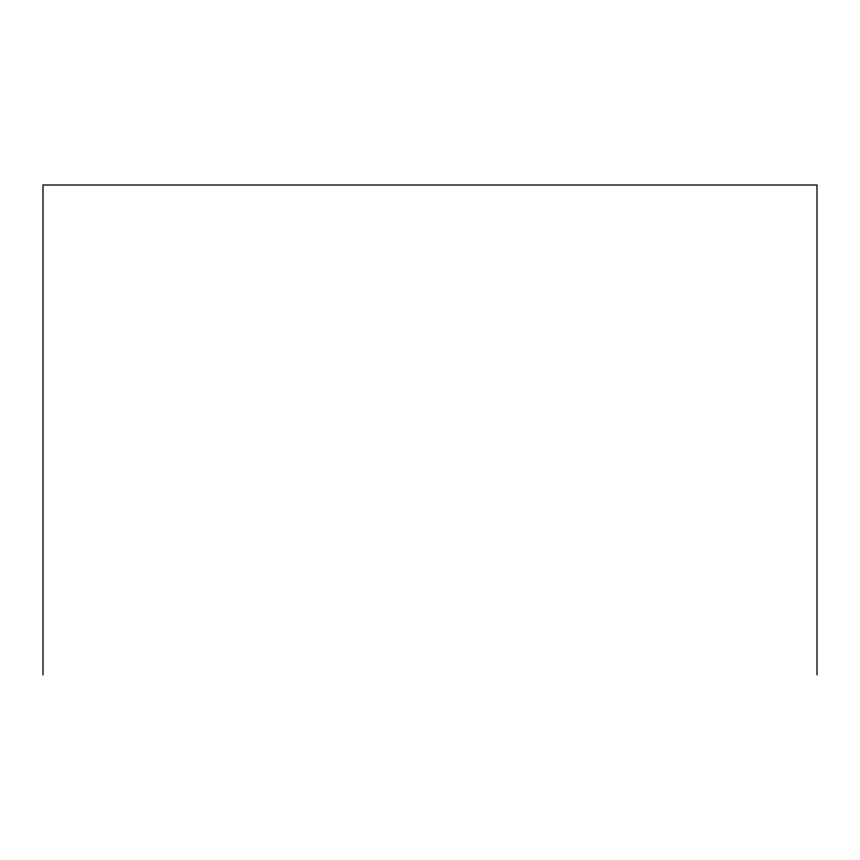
<?xml version="1.0" encoding="UTF-8"?>
<svg xmlns="http://www.w3.org/2000/svg" width="860" height="860" viewBox="0 0 860 860"><rect width="100%" height="100%" fill="white"/><g stroke="black" fill="none" stroke-linecap="round" stroke-linejoin="round"><path stroke-width="1.29" d="M817 675.003L817 184.997L43 184.997L43 675.003"/></g></svg>
